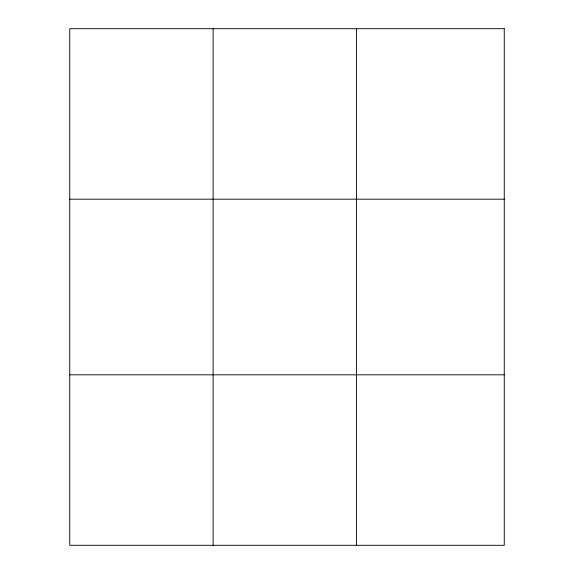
<?xml version="1.0" encoding="UTF-8"?>
<svg xmlns="http://www.w3.org/2000/svg" width="574" height="574" viewBox="0 0 574 574"><rect width="100%" height="100%" fill="white"/><g stroke="black" fill="none" stroke-linecap="round" stroke-linejoin="round"><path stroke-width="0.86" d="M213.133 28.7L213.133 545.3M356.526 28.7L356.526 545.3M69.741 199.178L504.259 199.178M69.741 374.822L504.259 374.822M504.259 28.7L504.259 545.3L69.741 545.3L69.741 28.7L504.259 28.7"/></g></svg>
